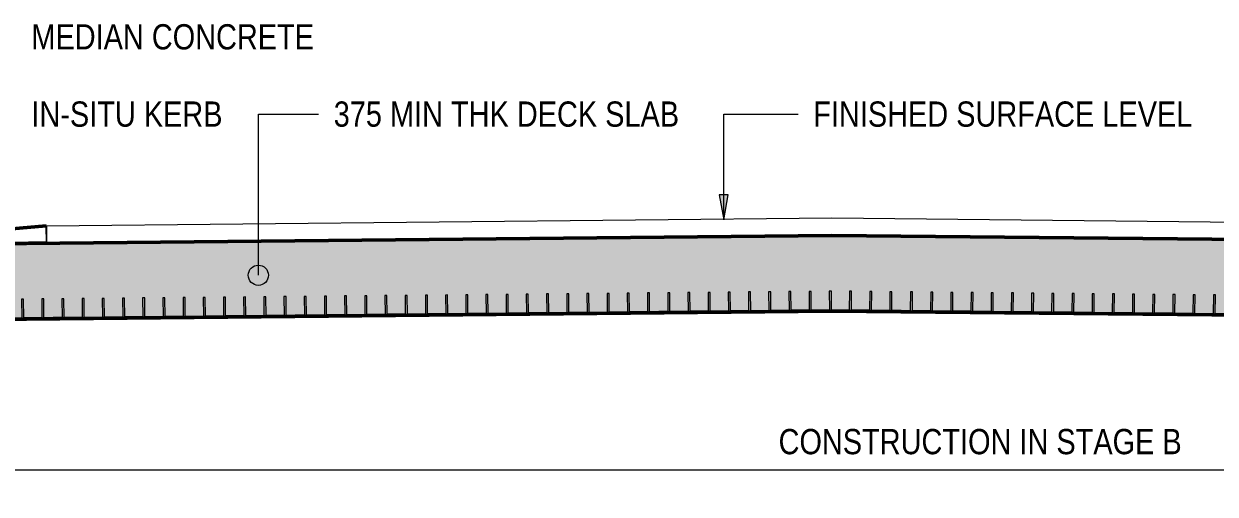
# Model space of a CAD drawing. Header units: metres. Extents: x 564 to 663, y 0 to 1694.
# Drawn here: x 631.68 to 637.58, y 18.18 to 20.51 of the extents above; entities that cross this region are included whole.
import ezdxf

# ---------------------------------------------------------------- set-up
doc = ezdxf.new("R2010")
doc.units = ezdxf.units.M
doc.linetypes.add('JacobsDash', pattern=[0.0045, 0.003, -0.0015])
doc.layers.get('Defpoints').update_dxf_attribs({"color": 41})
for name, color, linetype, lineweight in [('D-BDGE', 7, 'Continuous', 13), ('D-BDGE-FLOOR', 7, 'Continuous', 50), ('D-BDGE-FLOOR-HID', 7, 'JacobsDash', 18), ('D-BDGE-FLOOR-PAT', 7, 'Continuous', 50), ('D-BDGE-FRAMING', 7, 'Continuous', 50), ('D-ENHA-TEXT', 7, 'Continuous', 9), ('D-ENHA-TEXT-DIMS', 7, 'Continuous', 9)]:
    doc.layers.add(name, color=color, linetype=linetype, lineweight=lineweight)
doc.styles.add('Arial Narrow_4', font='ARIALN.TTF', dxfattribs={"height": 0.125})
doc.dimstyles.new('Dimension_Standard_O__mm__2', dxfattribs={"dimscale": 0.3048, "dimtxt": 0.127929, "dimasz": 0.410105, "dimexe": 0.393701, "dimexo": 0.246063, "dimgap": 0.246063, "dimtad": 1, "dimdec": 0, "dimlfac": 1000, "dimzin": 0, "dimdsep": 46, "dimtxsty": 'Arial Narrow_4', "dimsah": 1, "dimcen": 0.09, "dimaunit": 1, "dimadec": 4, "dimazin": 0, "dimtfac": 1, "dimtdec": 4, "dimtix": 1, "dimtmove": 0, "dimatfit": 3, "dimfxl": 1, "dimtvp": 1, "dimtfill": 1, "dimtolj": 1, "dimtzin": 0, "dimlwd": 18, "dimlwe": 18, "dimarcsym": 2})

# ---------------------------------------------------------------- blocks, each defined once
blk = doc.blocks.new('07_STR_DPS_PermadecPanel - 07_STR_DPS_PermadecPanel-V16-DRG-2871091 - SECTION 01')
at = {"layer": 'D-BDGE-FRAMING', "lineweight": 13}
for p, q in [((-1670.4411, 19.1374), (-1670.4511, 19.1373)), ((-1670.4511, 19.1373), (-1670.4502, 19.0443)), ((-1670.4402, 19.0444), (-1670.4411, 19.1374)), ((-1670.3411, 19.1384), (-1670.3511, 19.1383)), ((-1670.3511, 19.1383), (-1670.3502, 19.0453)), ((-1670.3402, 19.0454), (-1670.3411, 19.1384)), ((-1670.2411, 19.1394), (-1670.2511, 19.1393)), ((-1670.2511, 19.1393), (-1670.2502, 19.0463)), ((-1670.2402, 19.0464), (-1670.2411, 19.1394)), ((-1670.1411, 19.1404), (-1670.1511, 19.1403)), ((-1670.1511, 19.1403), (-1670.1502, 19.0473)), ((-1670.1402, 19.0474), (-1670.1411, 19.1404)), ((-1670.0411, 19.1414), (-1670.0511, 19.1413)), ((-1670.0511, 19.1413), (-1670.0502, 19.0483)), ((-1670.0402, 19.0484), (-1670.0411, 19.1414)), ((-1669.9411, 19.1424), (-1669.9511, 19.1423)), ((-1669.9511, 19.1423), (-1669.9502, 19.0493)), ((-1669.9402, 19.0494), (-1669.9411, 19.1424)), ((-1670.4502, 19.0443), (-1670.4952, 19.0439)), ((-1670.4952, 19.0439), (-1670.4951, 19.0379)), ((-1670.4951, 19.0379), (-1669.8951, 19.0439)), ((-1670.3502, 19.0453), (-1670.4402, 19.0444)), ((-1670.2502, 19.0463), (-1670.3402, 19.0454)), ((-1670.1502, 19.0473), (-1670.2402, 19.0464)), ((-1670.0502, 19.0483), (-1670.1402, 19.0474)), ((-1669.9502, 19.0493), (-1670.0402, 19.0484)), ((-1669.8952, 19.0499), (-1669.9402, 19.0494)), ((-1669.8951, 19.0439), (-1669.8952, 19.0499))]:
    blk.add_line(p, q, dxfattribs=at)
blk = doc.blocks.new('07_STR_DPS_PermadecPanel - 07_STR_DPS_PermadecPanel-V17-DRG-2871091 - SECTION 01')
at = {"layer": 'D-BDGE-FRAMING', "lineweight": 13}
for p, q in [((-1669.8411, 19.1433), (-1669.8511, 19.1432)), ((-1669.8511, 19.1432), (-1669.8502, 19.0502)), ((-1669.8402, 19.0503), (-1669.8411, 19.1433)), ((-1669.7411, 19.1443), (-1669.7511, 19.1442)), ((-1669.7511, 19.1442), (-1669.7502, 19.0512)), ((-1669.7402, 19.0513), (-1669.7411, 19.1443)), ((-1669.6411, 19.1453), (-1669.6511, 19.1452)), ((-1669.6511, 19.1452), (-1669.6502, 19.0522)), ((-1669.6402, 19.0523), (-1669.6411, 19.1453)), ((-1669.5412, 19.1463), (-1669.5511, 19.1462)), ((-1669.5511, 19.1462), (-1669.5502, 19.0532)), ((-1669.5402, 19.0533), (-1669.5412, 19.1463)), ((-1669.4412, 19.1473), (-1669.4512, 19.1472)), ((-1669.4512, 19.1472), (-1669.4502, 19.0542)), ((-1669.4402, 19.0543), (-1669.4412, 19.1473)), ((-1669.3412, 19.1483), (-1669.3512, 19.1482)), ((-1669.3512, 19.1482), (-1669.3502, 19.0552)), ((-1669.3402, 19.0553), (-1669.3412, 19.1483)), ((-1669.8502, 19.0502), (-1669.8952, 19.0498)), ((-1669.8952, 19.0498), (-1669.8951, 19.0438)), ((-1669.8951, 19.0438), (-1669.2952, 19.0498)), ((-1669.7502, 19.0512), (-1669.8402, 19.0503)), ((-1669.6502, 19.0522), (-1669.7402, 19.0513)), ((-1669.5502, 19.0532), (-1669.6402, 19.0523)), ((-1669.4502, 19.0542), (-1669.5402, 19.0533)), ((-1669.3502, 19.0552), (-1669.4402, 19.0543)), ((-1669.2952, 19.0558), (-1669.3402, 19.0553)), ((-1669.2952, 19.0498), (-1669.2952, 19.0558))]:
    blk.add_line(p, q, dxfattribs=at)
blk = doc.blocks.new('07_STR_DPS_PermadecPanel - 07_STR_DPS_PermadecPanel-V18-DRG-2871091 - SECTION 01')
at = {"layer": 'D-BDGE-FRAMING', "lineweight": 13}
for p, q in [((-1669.2412, 19.1492), (-1669.2512, 19.1491)), ((-1669.2512, 19.1491), (-1669.2502, 19.0561)), ((-1669.2402, 19.0562), (-1669.2412, 19.1492)), ((-1669.1412, 19.1502), (-1669.1512, 19.1501)), ((-1669.1512, 19.1501), (-1669.1502, 19.0571)), ((-1669.1402, 19.0572), (-1669.1412, 19.1502)), ((-1669.0412, 19.1512), (-1669.0512, 19.1511)), ((-1669.0512, 19.1511), (-1669.0502, 19.0581)), ((-1669.0402, 19.0582), (-1669.0412, 19.1512)), ((-1668.9412, 19.1522), (-1668.9512, 19.1521)), ((-1668.9512, 19.1521), (-1668.9503, 19.0591)), ((-1668.9403, 19.0592), (-1668.9412, 19.1522)), ((-1668.8412, 19.1532), (-1668.8512, 19.1531)), ((-1668.8512, 19.1531), (-1668.8503, 19.0601)), ((-1668.8403, 19.0602), (-1668.8412, 19.1532)), ((-1668.7412, 19.1542), (-1668.7512, 19.1541)), ((-1668.7512, 19.1541), (-1668.7503, 19.0611)), ((-1668.7403, 19.0612), (-1668.7412, 19.1542)), ((-1668.9503, 19.0591), (-1669.0402, 19.0582)), ((-1668.8503, 19.0601), (-1668.9403, 19.0592)), ((-1668.7503, 19.0611), (-1668.8403, 19.0602)), ((-1668.6953, 19.0616), (-1668.7403, 19.0612)), ((-1668.6952, 19.0556), (-1668.6953, 19.0616)), ((-1669.2502, 19.0561), (-1669.2952, 19.0556)), ((-1669.2952, 19.0496), (-1668.6952, 19.0556)), ((-1669.2952, 19.0556), (-1669.2952, 19.0496)), ((-1669.1502, 19.0571), (-1669.2402, 19.0562)), ((-1669.0502, 19.0581), (-1669.1402, 19.0572))]:
    blk.add_line(p, q, dxfattribs=at)
blk = doc.blocks.new('07_STR_DPS_PermadecPanel - 07_STR_DPS_PermadecPanel-V19-DRG-2871091 - SECTION 01')
at = {"layer": 'D-BDGE-FRAMING', "lineweight": 13}
for p, q in [((-1668.6412, 19.1553), (-1668.6512, 19.1552)), ((-1668.6512, 19.1552), (-1668.6503, 19.0622)), ((-1668.6403, 19.0623), (-1668.6412, 19.1553)), ((-1668.5412, 19.1563), (-1668.5512, 19.1562)), ((-1668.5512, 19.1562), (-1668.5503, 19.0632)), ((-1668.5403, 19.0633), (-1668.5412, 19.1563)), ((-1668.4412, 19.1573), (-1668.4512, 19.1572)), ((-1668.4512, 19.1572), (-1668.4503, 19.0642)), ((-1668.4403, 19.0643), (-1668.4412, 19.1573)), ((-1668.3412, 19.1583), (-1668.3512, 19.1582)), ((-1668.3512, 19.1582), (-1668.3503, 19.0652)), ((-1668.3403, 19.0653), (-1668.3412, 19.1583)), ((-1668.2412, 19.1593), (-1668.2512, 19.1592)), ((-1668.2512, 19.1592), (-1668.2503, 19.0662)), ((-1668.2403, 19.0663), (-1668.2412, 19.1593)), ((-1668.1412, 19.1603), (-1668.1512, 19.1602)), ((-1668.1512, 19.1602), (-1668.1503, 19.0672)), ((-1668.1403, 19.0673), (-1668.1412, 19.1603)), ((-1668.6503, 19.0622), (-1668.6953, 19.0618)), ((-1668.6953, 19.0618), (-1668.6952, 19.0558)), ((-1668.6952, 19.0558), (-1668.0952, 19.0618)), ((-1668.5503, 19.0632), (-1668.6403, 19.0623)), ((-1668.4503, 19.0642), (-1668.5403, 19.0633)), ((-1668.3503, 19.0652), (-1668.4403, 19.0643)), ((-1668.2503, 19.0662), (-1668.3403, 19.0653)), ((-1668.1503, 19.0672), (-1668.2403, 19.0663)), ((-1668.0953, 19.0678), (-1668.1403, 19.0673)), ((-1668.0952, 19.0618), (-1668.0953, 19.0678))]:
    blk.add_line(p, q, dxfattribs=at)
blk = doc.blocks.new('07_STR_DPS_PermadecPanel - 07_STR_DPS_PermadecPanel-5973130-DRG-2871091 - SECTION 01')
at = {"layer": 'D-BDGE-FRAMING', "lineweight": 13}
for p, q in [((-1668.0412, 19.1611), (-1668.0512, 19.161)), ((-1668.0512, 19.161), (-1668.0503, 19.068)), ((-1668.0403, 19.0681), (-1668.0412, 19.1611)), ((-1667.9412, 19.1621), (-1667.9512, 19.162)), ((-1667.9512, 19.162), (-1667.9503, 19.069)), ((-1667.9403, 19.0691), (-1667.9412, 19.1621)), ((-1667.8412, 19.1631), (-1667.8512, 19.163)), ((-1667.8512, 19.163), (-1667.8503, 19.07)), ((-1667.8403, 19.0701), (-1667.8412, 19.1631)), ((-1667.7412, 19.1641), (-1667.7512, 19.164)), ((-1667.7512, 19.164), (-1667.7503, 19.071)), ((-1667.7403, 19.0711), (-1667.7412, 19.1641)), ((-1667.6412, 19.1651), (-1667.6512, 19.165)), ((-1667.6512, 19.165), (-1667.6503, 19.072)), ((-1667.6403, 19.0721), (-1667.6412, 19.1651)), ((-1667.5412, 19.1661), (-1667.5512, 19.166)), ((-1667.5512, 19.166), (-1667.5503, 19.073)), ((-1667.5403, 19.0731), (-1667.5412, 19.1661)), ((-1668.0503, 19.068), (-1668.0953, 19.0676)), ((-1668.0953, 19.0676), (-1668.0952, 19.0616)), ((-1668.0952, 19.0616), (-1667.4953, 19.0675)), ((-1667.9503, 19.069), (-1668.0403, 19.0681)), ((-1667.8503, 19.07), (-1667.9403, 19.0691)), ((-1667.7503, 19.071), (-1667.8403, 19.0701)), ((-1667.6503, 19.072), (-1667.7403, 19.0711)), ((-1667.5503, 19.073), (-1667.6403, 19.0721)), ((-1667.4953, 19.0735), (-1667.5403, 19.0731)), ((-1667.4953, 19.0675), (-1667.4953, 19.0735))]:
    blk.add_line(p, q, dxfattribs=at)
blk = doc.blocks.new('07_STR_DPS_PermadecPanel - 07_STR_DPS_PermadecPanel-V20-DRG-2871091 - SECTION 01')
at = {"layer": 'D-BDGE-FRAMING', "lineweight": 13}
for p, q in [((-1667.4412, 19.1671), (-1667.4512, 19.167)), ((-1667.4512, 19.167), (-1667.4502, 19.074)), ((-1667.4402, 19.0741), (-1667.4412, 19.1671)), ((-1667.3412, 19.1681), (-1667.3512, 19.168)), ((-1667.3512, 19.168), (-1667.3502, 19.075)), ((-1667.3402, 19.0751), (-1667.3412, 19.1681)), ((-1667.2412, 19.1691), (-1667.2512, 19.169)), ((-1667.2512, 19.169), (-1667.2502, 19.076)), ((-1667.2402, 19.0761), (-1667.2412, 19.1691)), ((-1667.1412, 19.1701), (-1667.1512, 19.17)), ((-1667.1512, 19.17), (-1667.1502, 19.077)), ((-1667.1402, 19.0771), (-1667.1412, 19.1701)), ((-1667.0412, 19.1711), (-1667.0512, 19.171)), ((-1667.0512, 19.171), (-1667.0502, 19.078)), ((-1667.0402, 19.0781), (-1667.0412, 19.1711)), ((-1666.9412, 19.1721), (-1666.9512, 19.172)), ((-1666.9512, 19.172), (-1666.9503, 19.079)), ((-1666.9403, 19.0791), (-1666.9412, 19.1721)), ((-1667.4502, 19.074), (-1667.4952, 19.0736)), ((-1667.4952, 19.0736), (-1667.4952, 19.0676)), ((-1667.4952, 19.0676), (-1666.8952, 19.0735)), ((-1667.3502, 19.075), (-1667.4402, 19.0741)), ((-1667.2502, 19.076), (-1667.3402, 19.0751)), ((-1667.1502, 19.077), (-1667.2402, 19.0761)), ((-1667.0502, 19.078), (-1667.1402, 19.0771)), ((-1666.9503, 19.079), (-1667.0402, 19.0781)), ((-1666.8953, 19.0795), (-1666.9403, 19.0791)), ((-1666.8952, 19.0735), (-1666.8953, 19.0795))]:
    blk.add_line(p, q, dxfattribs=at)
blk = doc.blocks.new('07_STR_DPS_PermadecPanel - 07_STR_DPS_PermadecPanel-V21-DRG-2871091 - SECTION 01')
at = {"layer": 'D-BDGE-FRAMING', "lineweight": 13}
for p, q in [((-1666.4408, 19.1771), (-1666.4508, 19.177)), ((-1666.4508, 19.177), (-1666.4499, 19.084)), ((-1666.4399, 19.0841), (-1666.4408, 19.1771)), ((-1666.3408, 19.1781), (-1666.3508, 19.178)), ((-1666.3508, 19.178), (-1666.3499, 19.085)), ((-1666.3399, 19.0851), (-1666.3408, 19.1781)), ((-1666.8408, 19.1731), (-1666.8508, 19.173)), ((-1666.8508, 19.173), (-1666.8498, 19.08)), ((-1666.8398, 19.0801), (-1666.8408, 19.1731)), ((-1666.7408, 19.1741), (-1666.7508, 19.174)), ((-1666.7508, 19.174), (-1666.7498, 19.081)), ((-1666.7398, 19.0811), (-1666.7408, 19.1741)), ((-1666.6408, 19.1751), (-1666.6508, 19.175)), ((-1666.6508, 19.175), (-1666.6498, 19.082)), ((-1666.6399, 19.0821), (-1666.6408, 19.1751)), ((-1666.5408, 19.1761), (-1666.5508, 19.176)), ((-1666.5508, 19.176), (-1666.5499, 19.083)), ((-1666.5399, 19.0831), (-1666.5408, 19.1761)), ((-1666.8498, 19.08), (-1666.8948, 19.0796)), ((-1666.8948, 19.0796), (-1666.8948, 19.0736)), ((-1666.8948, 19.0736), (-1666.2948, 19.0795)), ((-1666.7498, 19.081), (-1666.8398, 19.0801)), ((-1666.6498, 19.082), (-1666.7398, 19.0811)), ((-1666.5499, 19.083), (-1666.6399, 19.0821)), ((-1666.4499, 19.084), (-1666.5399, 19.0831)), ((-1666.3499, 19.085), (-1666.4399, 19.0841)), ((-1666.2949, 19.0855), (-1666.3399, 19.0851)), ((-1666.2948, 19.0795), (-1666.2949, 19.0855))]:
    blk.add_line(p, q, dxfattribs=at)
blk = doc.blocks.new('07_STR_DPS_PermadecPanel - 07_STR_DPS_PermadecPanel-V22-DRG-2871091 - SECTION 01')
at = {"layer": 'D-BDGE-FRAMING', "lineweight": 13}
for p, q in [((-1665.6483, 19.1772), (-1665.6492, 19.0842)), ((-1665.6383, 19.1771), (-1665.6483, 19.1772)), ((-1665.6392, 19.0841), (-1665.6383, 19.1771)), ((-1665.5483, 19.1762), (-1665.5492, 19.0832)), ((-1665.5383, 19.1761), (-1665.5483, 19.1762)), ((-1665.5392, 19.0831), (-1665.5383, 19.1761)), ((-1665.4483, 19.1752), (-1665.4492, 19.0822)), ((-1665.4383, 19.1751), (-1665.4483, 19.1752)), ((-1665.4392, 19.0821), (-1665.4383, 19.1751)), ((-1665.3483, 19.1742), (-1665.3492, 19.0812)), ((-1665.3383, 19.1741), (-1665.3483, 19.1742)), ((-1665.3392, 19.0811), (-1665.3383, 19.1741)), ((-1665.2483, 19.1732), (-1665.2492, 19.0802)), ((-1665.2383, 19.1731), (-1665.2483, 19.1732)), ((-1665.2392, 19.0801), (-1665.2383, 19.1731)), ((-1665.1483, 19.1722), (-1665.1492, 19.0792)), ((-1665.1383, 19.1721), (-1665.1483, 19.1722)), ((-1665.1392, 19.0791), (-1665.1383, 19.1721)), ((-1665.6492, 19.0842), (-1665.6942, 19.0846)), ((-1665.6942, 19.0846), (-1665.6942, 19.0786)), ((-1665.6942, 19.0786), (-1665.0943, 19.0726)), ((-1665.5492, 19.0832), (-1665.6392, 19.0841)), ((-1665.4492, 19.0822), (-1665.5392, 19.0831)), ((-1665.3492, 19.0812), (-1665.4392, 19.0821)), ((-1665.2492, 19.0802), (-1665.3392, 19.0811)), ((-1665.1492, 19.0792), (-1665.2392, 19.0801)), ((-1665.0942, 19.0786), (-1665.1392, 19.0791)), ((-1665.0943, 19.0726), (-1665.0942, 19.0786))]:
    blk.add_line(p, q, dxfattribs=at)
blk = doc.blocks.new('07_STR_DPS_PermadecPanel - 07_STR_DPS_PermadecPanel-V23-DRG-2871091 - SECTION 01')
at = {"layer": 'D-BDGE-FRAMING', "lineweight": 13}
for p, q in [((-1665.0483, 19.1712), (-1665.0492, 19.0782)), ((-1665.0383, 19.1711), (-1665.0483, 19.1712)), ((-1665.0392, 19.0781), (-1665.0383, 19.1711)), ((-1664.9483, 19.1702), (-1664.9492, 19.0772)), ((-1664.9383, 19.1701), (-1664.9483, 19.1702)), ((-1664.9392, 19.0771), (-1664.9383, 19.1701)), ((-1664.8483, 19.1692), (-1664.8492, 19.0762)), ((-1664.8383, 19.1691), (-1664.8483, 19.1692)), ((-1664.8392, 19.0761), (-1664.8383, 19.1691)), ((-1664.7483, 19.1682), (-1664.7492, 19.0752)), ((-1664.7383, 19.1681), (-1664.7483, 19.1682)), ((-1664.7392, 19.0751), (-1664.7383, 19.1681)), ((-1664.6483, 19.1672), (-1664.6492, 19.0742)), ((-1664.6383, 19.1671), (-1664.6483, 19.1672)), ((-1664.6392, 19.0741), (-1664.6383, 19.1671)), ((-1664.5483, 19.1662), (-1664.5492, 19.0732)), ((-1664.5383, 19.1661), (-1664.5483, 19.1662)), ((-1664.5392, 19.0731), (-1664.5383, 19.1661)), ((-1665.0942, 19.0786), (-1665.0943, 19.0726)), ((-1665.0943, 19.0726), (-1664.4943, 19.0666)), ((-1665.0492, 19.0782), (-1665.0942, 19.0786)), ((-1664.9492, 19.0772), (-1665.0392, 19.0781)), ((-1664.8492, 19.0762), (-1664.9392, 19.0771)), ((-1664.7492, 19.0752), (-1664.8392, 19.0761)), ((-1664.6492, 19.0742), (-1664.7392, 19.0751)), ((-1664.5492, 19.0732), (-1664.6392, 19.0741)), ((-1664.4942, 19.0726), (-1664.5392, 19.0731)), ((-1664.4943, 19.0666), (-1664.4942, 19.0726))]:
    blk.add_line(p, q, dxfattribs=at)
blk = doc.blocks.new('07_STR_DPS_PermadecPanel - 07_STR_DPS_PermadecPanel-V24-DRG-2871091 - SECTION 01')
at = {"layer": 'D-BDGE-FRAMING', "lineweight": 13}
for p, q in [((-1664.4483, 19.1652), (-1664.4492, 19.0722)), ((-1664.4383, 19.1651), (-1664.4483, 19.1652)), ((-1664.4392, 19.0721), (-1664.4383, 19.1651)), ((-1664.3483, 19.1642), (-1664.3493, 19.0712)), ((-1664.3383, 19.1641), (-1664.3483, 19.1642)), ((-1664.3393, 19.0711), (-1664.3383, 19.1641)), ((-1664.2483, 19.1632), (-1664.2493, 19.0702)), ((-1664.2383, 19.1631), (-1664.2483, 19.1632)), ((-1664.2393, 19.0701), (-1664.2383, 19.1631)), ((-1664.1483, 19.1622), (-1664.1493, 19.0692)), ((-1664.1383, 19.1621), (-1664.1483, 19.1622)), ((-1664.1393, 19.0691), (-1664.1383, 19.1621)), ((-1664.0483, 19.1612), (-1664.0493, 19.0682)), ((-1664.0383, 19.1611), (-1664.0483, 19.1612)), ((-1664.0393, 19.0681), (-1664.0383, 19.1611)), ((-1663.9483, 19.1602), (-1663.9493, 19.0672)), ((-1663.9383, 19.1601), (-1663.9483, 19.1602)), ((-1663.9393, 19.0671), (-1663.9383, 19.1601)), ((-1664.4942, 19.0726), (-1664.4943, 19.0666)), ((-1664.4943, 19.0666), (-1663.8943, 19.0606)), ((-1664.4492, 19.0722), (-1664.4942, 19.0726)), ((-1664.3493, 19.0712), (-1664.4392, 19.0721)), ((-1664.2493, 19.0702), (-1664.3393, 19.0711)), ((-1664.1493, 19.0692), (-1664.2393, 19.0701)), ((-1664.0493, 19.0682), (-1664.1393, 19.0691)), ((-1663.9493, 19.0672), (-1664.0393, 19.0681)), ((-1663.8943, 19.0666), (-1663.9393, 19.0671)), ((-1663.8943, 19.0606), (-1663.8943, 19.0666))]:
    blk.add_line(p, q, dxfattribs=at)
blk = doc.blocks.new('Median Kerb - Median Kerb-6104980-DRG-2871091 - SECTION 01')
at = {"layer": 'D-BDGE-FLOOR'}
for p, q in [((-1670.3547, 19.6282), (-1670.3538, 19.414)), ((-1670.3547, 19.6282), (-1670.3543, 19.6282)), ((-1670.2288, 19.4788), (-1670.2546, 19.6287)), ((-1670.2542, 19.6287), (-1670.2546, 19.6287)), ((-1670.2542, 19.6287), (-1670.2284, 19.4788)), ((-1669.9285, 19.5052), (-1670.2288, 19.4788)), ((-1670.3538, 19.414), (-1669.9281, 19.4202)), ((-1669.9277, 19.4202), (-1669.9281, 19.4202))]:
    blk.add_line(p, q, dxfattribs=at)
at = {"layer": 'D-BDGE-FLOOR-HID'}
for p, q in [((-1670.2546, 19.6287), (-1670.3547, 19.6282)), ((-1670.2545, 19.6287), (-1670.2542, 19.6287)), ((-1669.9285, 19.5052), (-1669.9281, 19.5052)), ((-1669.9281, 19.4202), (-1669.9285, 19.5052)), ((-1669.9281, 19.5052), (-1669.9277, 19.4202)), ((-1669.9277, 19.4202), (-1669.9281, 19.4202))]:
    blk.add_line(p, q, dxfattribs=at)
blk = doc.blocks.new('DIMBLOCK6-DRG-2871091 - SECTION 01')
at = {"layer": 'D-ENHA-TEXT-DIMS', "color": 0, "lineweight": 18, "transparency": 16777216}
for p, q in [((625.2226, 18.9029), (625.2226, 18.175)), ((647.6127, 18.572), (647.6127, 18.175)), ((625.3476, 18.295), (647.4877, 18.295))]:
    blk.add_line(p, q, dxfattribs=at)
at = {"layer": 'D-ENHA-TEXT-DIMS', "color": 0, "transparency": 16777216}
for points in [[(625.3476, 18.3159), (625.3476, 18.2742), (625.2226, 18.295)], [(647.4877, 18.3159), (647.4877, 18.2742), (647.6127, 18.295)]]:
    blk.add_solid(points, dxfattribs=at)
at = {"layer": 'Defpoints', "color": 0, "transparency": 16777216}
for p in [(625.2226, 18.9779), (647.6127, 18.647), (647.6127, 18.295)]:
    blk.add_point(p, dxfattribs=at)
at = {"layer": 'D-ENHA-TEXT-DIMS', "color": 0, "lineweight": 18, "transparency": 16777216, "insert": (636.4176, 18.4347), "char_height": 0.125, "width": 2.402626, "attachment_point": 5, "style": 'Arial Narrow_4', "bg_fill": 3, "box_fill_scale": 1.1, "bg_fill_color": 256, "bg_fill_true_color": 13158600, "bg_fill_transparency": 0}
blk.add_mtext('\\A1;CONSTRUCTION IN STAGE B', dxfattribs=at)

msp = doc.modelspace()

# ---------------------------------------------------------------- hatches: boundary and pattern name
at = {"layer": 'D-BDGE-FLOOR-PAT', "true_color": 0xc0c0c0}
h = msp.add_hatch(color=9, dxfattribs=at)
h.paths.add_polyline_path([(647.6127, 18.9625), (647.6127, 19.3375), (647.6005, 19.3376), (647.6005, 19.3166), (647.2193, 19.3166), (647.2193, 19.3415), (635.6827, 19.457), (625.2226, 19.3529), (625.2226, 18.9779), (635.6827, 19.082), (647.5689, 18.963)])
h.paths.add_polyline_path([(646.9126, 19.1213), (646.8957, 19.1241), (646.8836, 19.1291), (646.8715, 19.1383), (646.8615, 19.1523), (646.8564, 19.165), (646.8546, 19.18), (646.8574, 19.1964), (646.8628, 19.2089), (646.8715, 19.2203), (646.8836, 19.2295), (646.8975, 19.2353), (646.9136, 19.2372), (646.9276, 19.2353), (646.9416, 19.2295), (646.9539, 19.2199), (646.9628, 19.2083), (646.9686, 19.1943), (646.9703, 19.1771), (646.9678, 19.1624), (646.9623, 19.1497), (646.952, 19.1371), (646.9416, 19.1291), (646.9276, 19.1233), (646.9186, 19.1221)])
h.paths.add_polyline_path([(646.7476, 19.123), (646.731, 19.1256), (646.7186, 19.1308), (646.7065, 19.14), (646.6965, 19.1541), (646.6914, 19.1666), (646.6896, 19.1816), (646.6924, 19.1981), (646.6977, 19.2105), (646.7065, 19.222), (646.7186, 19.2312), (646.7325, 19.237), (646.7496, 19.2387), (646.7626, 19.237), (646.7766, 19.2312), (646.7886, 19.222), (646.7982, 19.2089), (646.8038, 19.1942), (646.8054, 19.18), (646.803, 19.1645), (646.7978, 19.152), (646.7886, 19.14), (646.7766, 19.1308), (646.7626, 19.125), (646.7534, 19.1238)])
h.paths.add_polyline_path([(646.2526, 19.1255), (646.2367, 19.1278), (646.2236, 19.1333), (646.2115, 19.1425), (646.2016, 19.1563), (646.1962, 19.1706), (646.1948, 19.1857), (646.1974, 19.2006), (646.2023, 19.2125), (646.2115, 19.2245), (646.2236, 19.2337), (646.2375, 19.2395), (646.2526, 19.2415), (646.2684, 19.2392), (646.2816, 19.2337), (646.2936, 19.2245), (646.3028, 19.2125), (646.3086, 19.1985), (646.3105, 19.1831), (646.3078, 19.1666), (646.3023, 19.1539), (646.2936, 19.1425), (646.2816, 19.1333), (646.2676, 19.1275), (646.2536, 19.1256)])
h.paths.add_polyline_path([(646.5826, 19.1255), (646.5667, 19.1278), (646.5536, 19.1333), (646.5415, 19.1425), (646.5316, 19.1563), (646.5262, 19.1706), (646.5248, 19.1857), (646.5274, 19.2006), (646.5323, 19.2125), (646.5415, 19.2245), (646.5536, 19.2337), (646.5675, 19.2395), (646.5826, 19.2415), (646.5995, 19.2387), (646.6116, 19.2337), (646.6236, 19.2245), (646.6336, 19.2105), (646.6387, 19.1978), (646.6405, 19.1831), (646.6378, 19.1666), (646.6323, 19.1539), (646.6236, 19.1425), (646.6116, 19.1333), (646.5976, 19.1275), (646.5836, 19.1256)])
h.paths.add_polyline_path([(646.4176, 19.1268), (646.4025, 19.1287), (646.3882, 19.1348), (646.3765, 19.1437), (646.3666, 19.1576), (646.3615, 19.1697), (646.3596, 19.1849), (646.3624, 19.2018), (646.3673, 19.2138), (646.3765, 19.2258), (646.3903, 19.2357), (646.4025, 19.2408), (646.4176, 19.2428), (646.4337, 19.2403), (646.4466, 19.235), (646.4586, 19.2258), (646.4685, 19.212), (646.4736, 19.1993), (646.4755, 19.1847), (646.4729, 19.1681), (646.4665, 19.1541), (646.4586, 19.1437), (646.4466, 19.1345), (646.4326, 19.1287), (646.4207, 19.1272)])
h.paths.add_polyline_path([(646.0876, 19.1268), (646.0725, 19.1287), (646.0586, 19.1345), (646.0465, 19.1437), (646.0373, 19.1558), (646.0313, 19.1717), (646.0296, 19.1848), (646.032, 19.2009), (646.0381, 19.2147), (646.0465, 19.2258), (646.0603, 19.2357), (646.0725, 19.2408), (646.0876, 19.2428), (646.1026, 19.2408), (646.1166, 19.235), (646.1286, 19.2258), (646.1385, 19.212), (646.1436, 19.1993), (646.1455, 19.1847), (646.1429, 19.1681), (646.1365, 19.1541), (646.1286, 19.1437), (646.1166, 19.1345), (646.1026, 19.1287), (646.0877, 19.1268)])
at = {"layer": 'D-ENHA-TEXT'}
msp.add_hatch(color=256, dxfattribs=at).paths.add_polyline_path([(635.1476, 19.5339), (635.1696, 19.6589), (635.1255, 19.6589)])
h = msp.add_hatch(color=256, dxfattribs=at)
edge = h.paths.add_edge_path()
edge.add_arc((632.8428, 19.2598), 0.05, 0, 360)

# ---------------------------------------------------------------- linework, layer by layer
at = {"layer": 'D-BDGE', "lineweight": 9}
msp.add_line((625.2226, 18.9779), (635.6735, 19.0819), dxfattribs=at)
at = {"layer": 'D-BDGE-FLOOR', "lineweight": 13}
for p, q in [((635.6827, 19.542), (631.7939, 19.5033)), ((640.7692, 19.492), (635.6827, 19.542)), ((635.6827, 19.542), (635.6827, 19.542)), ((631.7939, 19.5033), (631.7939, 19.4183)), ((631.7943, 19.5033), (631.7939, 19.5033)), ((635.6827, 19.457), (640.7771, 19.4069))]:
    msp.add_line(p, q, dxfattribs=at)
at = {"layer": 'D-BDGE-FLOOR'}
for p, q in [((635.6827, 19.457), (629.8694, 19.3992)), ((640.9723, 19.4038), (635.6827, 19.457)), ((629.8604, 19.0241), (635.6827, 19.082)), ((635.6827, 19.082), (640.9723, 19.0288))]:
    msp.add_line(p, q, dxfattribs=at)
at = {"layer": 'D-BDGE-FLOOR-HID', "lineweight": 13}
msp.add_line((635.6827, 19.542), (635.6827, 19.542), dxfattribs=at)
at = {"layer": 'D-BDGE-FLOOR-HID'}
msp.add_line((635.6827, 19.457), (635.6827, 19.457), dxfattribs=at)
at = {"layer": 'D-BDGE-FRAMING', "lineweight": 13}
for p, q in [((635.4806, 19.1791), (635.4706, 19.179)), ((635.4706, 19.179), (635.4715, 19.086)), ((635.4815, 19.0861), (635.4806, 19.1791)), ((635.5806, 19.1801), (635.5706, 19.18)), ((635.5706, 19.18), (635.5715, 19.087)), ((635.5815, 19.0871), (635.5806, 19.1801)), ((635.6806, 19.1811), (635.6706, 19.181)), ((635.6706, 19.181), (635.6715, 19.088)), ((635.6815, 19.0881), (635.6806, 19.1811)), ((635.7706, 19.1804), (635.7697, 19.0874)), ((635.7806, 19.1803), (635.7706, 19.1804)), ((635.7797, 19.0873), (635.7806, 19.1803)), ((635.8706, 19.1794), (635.8697, 19.0864)), ((635.8806, 19.1793), (635.8706, 19.1794)), ((635.8797, 19.0863), (635.8806, 19.1793)), ((635.9706, 19.1784), (635.9696, 19.0854)), ((635.9806, 19.1783), (635.9706, 19.1784)), ((635.9796, 19.0853), (635.9806, 19.1783)), ((635.4715, 19.086), (635.4265, 19.0856)), ((635.4265, 19.0856), (635.4266, 19.0796)), ((635.4266, 19.0796), (635.6827, 19.0821)), ((635.5715, 19.087), (635.4815, 19.0861)), ((635.6715, 19.088), (635.5815, 19.0871)), ((635.6827, 19.0881), (635.6815, 19.0881)), ((635.7697, 19.0874), (635.6826, 19.0883)), ((635.6826, 19.0883), (635.6826, 19.0823)), ((635.6826, 19.0823), (636.0246, 19.0789)), ((635.6827, 19.0821), (635.6827, 19.0881)), ((635.8697, 19.0864), (635.7797, 19.0873)), ((635.9696, 19.0854), (635.8797, 19.0863)), ((636.0246, 19.0849), (635.9796, 19.0853)), ((636.0246, 19.0789), (636.0246, 19.0849))]:
    msp.add_line(p, q, dxfattribs=at)
at = {"layer": 'D-ENHA-TEXT'}
for p, q in [((632.8428, 20.0585), (633.141, 20.0585)), ((632.8428, 19.2598), (632.8428, 20.0585)), ((635.1476, 20.0585), (635.5162, 20.0585)), ((635.1476, 19.5339), (635.1476, 20.0585)), ((635.1696, 19.6589), (635.1255, 19.6589)), ((635.1255, 19.6589), (635.1476, 19.5339)), ((635.1476, 19.5339), (635.1696, 19.6589))]:
    msp.add_line(p, q, dxfattribs=at)
msp.add_circle((632.8428, 19.2598), 0.05, dxfattribs=at)

# ---------------------------------------------------------------- block references
at = {"layer": 'D-BDGE-FLOOR-HID'}
msp.add_blockref('Median Kerb - Median Kerb-6104980-DRG-2871091 - SECTION 01', (2301.721, 0), dxfattribs=at)
at = {"layer": 'D-BDGE-FRAMING', "lineweight": 13}
for name in ['07_STR_DPS_PermadecPanel - 07_STR_DPS_PermadecPanel-V21-DRG-2871091 - SECTION 01', '07_STR_DPS_PermadecPanel - 07_STR_DPS_PermadecPanel-V22-DRG-2871091 - SECTION 01', '07_STR_DPS_PermadecPanel - 07_STR_DPS_PermadecPanel-V16-DRG-2871091 - SECTION 01', '07_STR_DPS_PermadecPanel - 07_STR_DPS_PermadecPanel-V17-DRG-2871091 - SECTION 01', '07_STR_DPS_PermadecPanel - 07_STR_DPS_PermadecPanel-V18-DRG-2871091 - SECTION 01', '07_STR_DPS_PermadecPanel - 07_STR_DPS_PermadecPanel-V19-DRG-2871091 - SECTION 01', '07_STR_DPS_PermadecPanel - 07_STR_DPS_PermadecPanel-5973130-DRG-2871091 - SECTION 01', '07_STR_DPS_PermadecPanel - 07_STR_DPS_PermadecPanel-V20-DRG-2871091 - SECTION 01', '07_STR_DPS_PermadecPanel - 07_STR_DPS_PermadecPanel-V23-DRG-2871091 - SECTION 01', '07_STR_DPS_PermadecPanel - 07_STR_DPS_PermadecPanel-V24-DRG-2871091 - SECTION 01']:
    msp.add_blockref(name, (2301.721, 0), dxfattribs=at)

# ---------------------------------------------------------------- texts
at = {"layer": 'D-ENHA-TEXT', "char_height": 0.125, "attachment_point": 1, "style": 'Arial Narrow_4', "bg_fill": 3, "box_fill_scale": 1, "bg_fill_color": 256, "bg_fill_transparency": 0}
for s, insert in [('MEDIAN CONCRETE', (631.7187, 20.5039)), ('IN-SITU KERB', (631.7187, 20.121)), ('375 MIN THK DECK SLAB', (633.216, 20.121)), ('FINISHED SURFACE LEVEL', (635.5912, 20.121))]:
    msp.add_mtext(s, dxfattribs=dict(at, insert=insert))

# ---------------------------------------------------------------- next in the draw order: dimensions: what is measured, and where the dimension line sits
at = {"layer": 'D-ENHA-TEXT-DIMS', "lineweight": 18}
dim = msp.add_linear_dim(base=(647.6127, 18.295), p1=(625.2226, 18.9779), p2=(647.6127, 18.647), text='CONSTRUCTION IN STAGE B', dimstyle='Dimension_Standard_O__mm__2', override={"dimpost": '<>', "dimfxl": 22.392584}, dxfattribs=at)
dim.commit()
dim.dimension.update_dxf_attribs({"geometry": 'DIMBLOCK6-DRG-2871091 - SECTION 01', "text_midpoint": (636.4176, 18.4347)})

doc.saveas('drawing.dxf')
